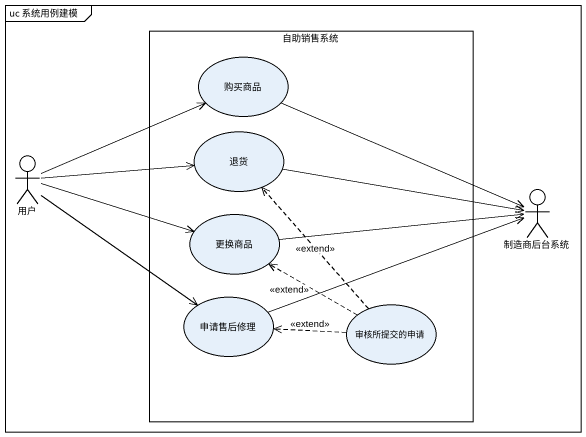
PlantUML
@startuml
mainframe uc 系统用例建模
rectangle 自助销售系统 {
  usecase 购买商品
  usecase 退货
  usecase 更换商品
  usecase 申请售后修理
  usecase 审核所提交的申请
}
actor 用户
actor 制造商后台系统
购买商品 -right-> 制造商后台系统
用户 -right-> 购买商品
用户 -right-> 退货
用户 -right-> 更换商品
用户 --> 申请售后修理
退货 -right-> 制造商后台系统
更换商品 -right-> 制造商后台系统
申请售后修理 -right-> 制造商后台系统
审核所提交的申请 .up.> 退货 : <<extend>>
审核所提交的申请 .left.> 更换商品 : <<extend>>
审核所提交的申请 .left.> 申请售后修理 : <<extend>>
@enduml
